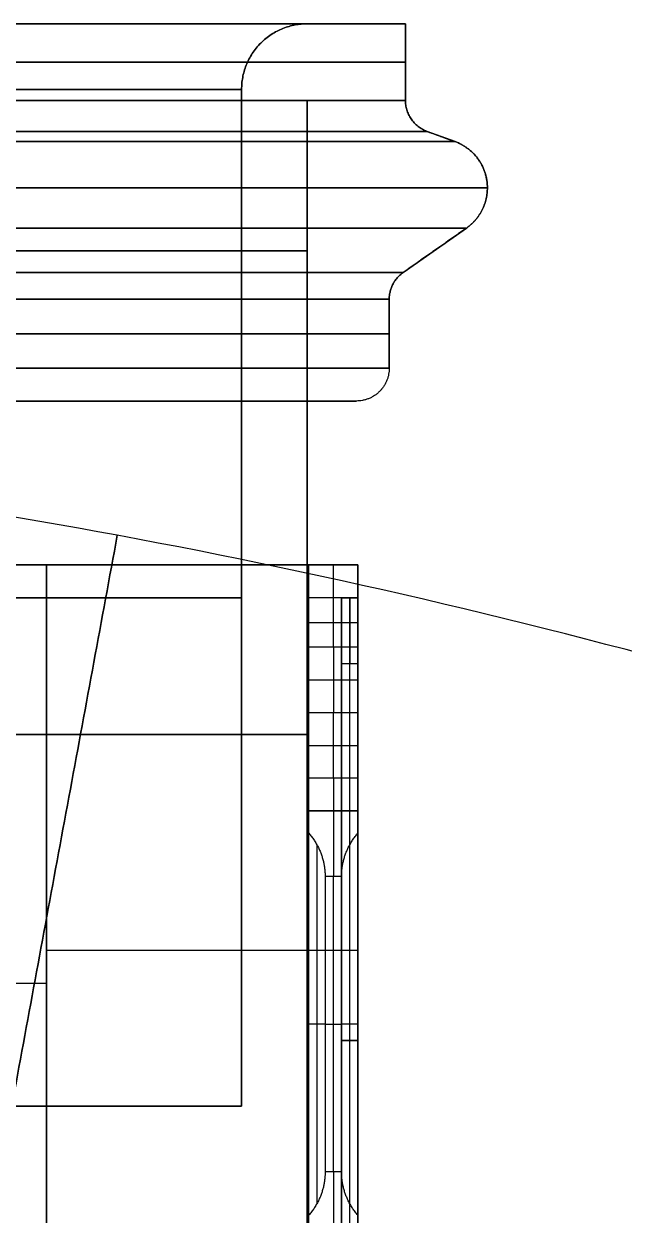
# Model space of a CAD drawing. Header units: millimetres. Extents: x -20 to 20, y -20 to 22.2.
# Drawn here: x 3.367 to 5.112, y 17.692 to 21.151 of the extents above; entities that cross this region are included whole.
import ezdxf

# ---------------------------------------------------------------- set-up
doc = ezdxf.new("R2010")
doc.units = ezdxf.units.MM
doc.layers.add('CHARGING$Wireless Charging 2', color=178, linetype='Continuous', true_color=0x000000)
doc.layers.add('Default', color=178, linetype='Continuous', true_color=0x000000)

msp = doc.modelspace()

# ---------------------------------------------------------------- linework, layer by layer
at = {"layer": 'CHARGING$Wireless Charging 2', "color": 254, "true_color": 0xcad1ee}
for p, q in [((3.7621, 21.1511, 8.8421), (3.7621, 21.1511, 8.4971)), ((3.7621, 21.1511, 6.1798), (3.7621, 21.1511, 5.8349)), ((4.2849, 21.1511, 8.3193), (3.94, 21.1511, 8.3193)), ((4.2849, 21.1511, 6.3577), (3.94, 21.1511, 6.3577)), ((4.4763, 21.1511, 7.3385), (4.1906, 21.1511, 7.3385)), ((4.3335, 21.1511, 7.6051), (4.3335, 21.1511, 7.0718)), ((4.4763, 20.9283, 7.3385), (4.4763, 21.1511, 7.3385)), ((4.4763, 21.0397, 7.6051), (4.4763, 21.0397, 7.0718)), ((4.0002, 20.9606, 7.3385), (4.0002, 18.0087, 7.3385)), ((4.1906, 20.9283, 7.3385), (4.4763, 20.9283, 7.3385)), ((4.1906, 20.9283, 7.3385), (4.1906, 17.2469, 7.3385)), ((2.5749, 19.5799, 5.8577), (3.4336, 19.5799, 5.8577)), ((3.8859, 19.5799, 6.078), (3.8859, 19.5799, 5.9075)), ((4.0466, 19.5799, 6.2386), (4.217, 19.5799, 6.2386)), ((4.1954, 19.5799, 7.6718), (4.3382, 19.5799, 7.6718)), ((4.1954, 14.1997, 7.9431), (4.1954, 19.5799, 7.9431)), ((4.2668, 19.5799, 8.6526), (4.2668, 19.5799, 6.6909)), ((4.3382, 14.1997, 7.9431), (4.3382, 19.5799, 7.9431)), ((4.0002, 19.4846, 7.6051), (4.0002, 19.4846, 7.0718)), ((4.2668, 19.3418, 8.7478), (4.2668, 19.4846, 8.7478)), ((4.2906, 19.4846, 7.3385), (4.3382, 19.4846, 7.3385)), ((4.2906, 16.9136, 7.3385), (4.2906, 19.4846, 7.3385)), ((4.3144, 19.4846, 7.4337), (4.3144, 19.4846, 7.2432)), ((4.1954, 19.4132, 8.7478), (4.3382, 19.4132, 8.7478)), ((4.3144, 17.104, 7.6241), (4.3144, 19.2942, 7.6241)), ((4.3144, 17.104, 7.0528), (4.3144, 19.2942, 7.0528)), ((4.2668, 18.9609, 8.5573), (4.2668, 19.1514, 8.5573)), ((4.1906, 19.0876, 7.6051), (4.1906, 19.0876, 7.0718)), ((4.1954, 19.0561, 8.5573), (4.3382, 19.0561, 8.5573)), ((4.1954, 18.8657, 8.8525), (4.3382, 18.8657, 8.8525)), ((4.2668, 18.8657, 9.0525), (4.2668, 18.8657, 8.6526)), ((4.2192, 18.7674, 9.2191), (4.2192, 17.726, 9.2191)), ((4.3144, 17.726, 9.2191), (4.3144, 18.7674, 9.2191)), ((4.2668, 17.8182, 9.2429), (4.2668, 18.6752, 9.2429)), ((2.9737, 18.3658, 5.7863), (3.4336, 18.3658, 5.7863)), ((2.9737, 18.3658, 5.9292), (3.4336, 18.3658, 5.9292)), ((4.243, 18.2467, 9.2429), (4.1954, 18.2467, 9.1953)), ((4.243, 18.2467, 9.2429), (4.2906, 18.2467, 9.2429)), ((4.3382, 18.2467, 9.1953), (4.2906, 18.2467, 9.2429)), ((4.2906, 18.1991, 7.6241), (4.3382, 18.1991, 7.6241)), ((4.3382, 18.1991, 7.0528), (4.2906, 18.1991, 7.0528)), ((4.2906, 18.1991, 7.6241), (4.2906, 18.1991, 7.0528)), ((4.0002, 18.0087, 7.3385), (-3.9415, 18.0087, 7.3385))]:
    msp.add_line(p, q, dxfattribs=at)
at = {"layer": 'CHARGING$Wireless Charging 2', "color": 7, "true_color": 0xcaffee}
for p, q in [((4.1906, 20.9283, 7.3385), (4.4763, 20.9283, 7.3385)), ((4.1906, 20.9283, 7.3385), (4.1906, 20.056, 7.3385)), ((4.6204, 20.8092, 7.3385), (4.539, 20.8388, 7.3385)), ((4.5797, 20.824, 7.6051), (4.5797, 20.824, 7.0718)), ((4.4696, 20.4292, 7.3385), (4.6535, 20.5579, 7.3385)), ((4.1906, 20.4921, 7.6051), (4.1906, 20.4921, 7.0718)), ((4.5616, 20.4936, 7.6051), (4.5616, 20.4936, 7.0718)), ((4.4291, 20.1512, 7.3385), (4.4291, 20.3512, 7.3385)), ((4.4291, 20.2512, 7.6051), (4.4291, 20.2512, 7.0718)), ((4.1906, 20.056, 7.3385), (4.3339, 20.056, 7.3385))]:
    msp.add_line(p, q, dxfattribs=at)
at = {"layer": 'CHARGING$Wireless Charging 2', "color": 254, "true_color": 0xcad1ee, "extrusion": (1.24364e-14, 1, -3.73091e-14)}
msp.add_rational_spline([(3.0479, 21.1511, 8.7478), (4.1906, 21.1511, 8.7478), (4.1906, 21.1511, 7.6051)], [1, 0.707106781187, 1], degree=2, dxfattribs=at)
at = {"layer": 'CHARGING$Wireless Charging 2', "color": 254, "true_color": 0xcad1ee, "extrusion": (-1.24364e-13, 1, -1.04466e-13)}
msp.add_rational_spline([(3.0479, 21.1511, 9.0334), (4.4763, 21.1511, 9.0334), (4.4763, 21.1511, 7.6051)], [1, 0.707106781187, 1], degree=2, dxfattribs=at)
at = {"layer": 'CHARGING$Wireless Charging 2', "color": 254, "true_color": 0xcad1ee, "extrusion": (-3.10909e-15, -1, 8.08364e-14)}
msp.add_rational_spline([(4.1906, 21.1511, 7.0718), (4.1906, 21.1511, 5.9292), (3.0479, 21.1511, 5.9292)], [1, 0.707106781187, 1], degree=2, dxfattribs=at)
at = {"layer": 'CHARGING$Wireless Charging 2', "color": 254, "true_color": 0xcad1ee, "extrusion": (-1.96495e-13, 1, -5.47201e-14)}
msp.add_rational_spline([(4.4763, 21.1511, 7.0718), (4.4763, 21.1511, 5.6435), (3.0479, 21.1511, 5.6435)], [1, 0.707106781187, 1], degree=2, dxfattribs=at)
at = {"layer": 'CHARGING$Wireless Charging 2', "color": 254, "true_color": 0xcad1ee}
for points in [[(4.1906, 21.1511, 7.6051), (4.0002, 21.1511, 7.6051), (4.0002, 20.9606, 7.6051)], [(4.1906, 21.1511, 7.0718), (4.0002, 21.1511, 7.0718), (4.0002, 20.9606, 7.0718)], [(4.0002, 20.9606, 7.3385), (4.0002, 21.1511, 7.3385), (4.1906, 21.1511, 7.3385)], [(4.1906, 21.1511, 7.0718), (4.0002, 21.1511, 7.0718), (4.0002, 20.9606, 7.0718)]]:
    msp.add_rational_spline(points, [1, 0.707106781187, 1], degree=2, dxfattribs=at)
for points in [[(4.4763, 21.1511, 7.6051), (4.3335, 21.1511, 7.6051), (4.1906, 21.1511, 7.6051)], [(4.1906, 21.1511, 7.6051), (4.1906, 21.1511, 7.3385), (4.1906, 21.1511, 7.0718)], [(4.4763, 21.1511, 7.0718), (4.3335, 21.1511, 7.0718), (4.1906, 21.1511, 7.0718)], [(4.4763, 21.1511, 7.6051), (4.4763, 21.1511, 7.3385), (4.4763, 21.1511, 7.0718)], [(4.4763, 21.1511, 7.0718), (4.4763, 21.0397, 7.0718), (4.4763, 20.9283, 7.0718)], [(4.4763, 21.1511, 7.6051), (4.4763, 21.0397, 7.6051), (4.4763, 20.9283, 7.6051)], [(4.4763, 20.9283, 7.6051), (4.4763, 21.0397, 7.6051), (4.4763, 21.1511, 7.6051)], [(4.0002, 20.9606, 7.6051), (4.0002, 19.4846, 7.6051), (4.0002, 18.0087, 7.6051)], [(4.0002, 20.9606, 7.6051), (4.0002, 20.9606, 7.3385), (4.0002, 20.9606, 7.0718)], [(4.0002, 20.9606, 7.0718), (4.0002, 19.4846, 7.0718), (4.0002, 18.0087, 7.0718)], [(4.0002, 18.0087, 7.0718), (4.0002, 19.4846, 7.0718), (4.0002, 20.9606, 7.0718)], [(4.0002, 20.9606, 7.6051), (4.0002, 20.9606, 7.4638), (4.0002, 20.9606, 7.3224)], [(4.1906, 20.9283, 7.6051), (4.1906, 20.9283, 7.3385), (4.1906, 20.9283, 7.0718)], [(4.1906, 20.9283, 7.6051), (4.1906, 19.0876, 7.6051), (4.1906, 17.2469, 7.6051)], [(4.1906, 17.2469, 7.0718), (4.1906, 19.0876, 7.0718), (4.1906, 20.9283, 7.0718)], [(4.1906, 17.2469, 7.6051), (4.1906, 19.0876, 7.6051), (4.1906, 20.9283, 7.6051)], [(4.4763, 20.9283, 7.6051), (4.4763, 20.9283, 7.3385), (4.4763, 20.9283, 7.0718)], [(2.5749, 19.5799, 5.7863), (3.0042, 19.5799, 5.7863), (3.4336, 19.5799, 5.7863)], [(3.4336, 19.5799, 5.9292), (3.0042, 19.5799, 5.9292), (2.5749, 19.5799, 5.9292)], [(3.4336, 19.5799, 5.7863), (3.4336, 18.461, 5.7863), (3.4336, 17.3421, 5.7863)], [(3.4336, 17.3421, 5.9292), (3.4336, 18.461, 5.9292), (3.4336, 19.5799, 5.9292)], [(3.4336, 19.5799, 5.7863), (3.4336, 19.5799, 5.8577), (3.4336, 19.5799, 5.9292)], [(4.1954, 19.5799, 6.6909), (4.2668, 19.5799, 6.6909), (4.3382, 19.5799, 6.6909)], [(4.1954, 17.3421, 6.6909), (4.1954, 18.461, 6.6909), (4.1954, 19.5799, 6.6909)], [(4.1954, 19.5799, 8.6526), (4.2668, 19.5799, 8.6526), (4.3382, 19.5799, 8.6526)], [(4.1954, 19.5799, 6.6909), (4.1954, 19.5799, 7.6718), (4.1954, 19.5799, 8.6526)], [(4.3382, 19.5799, 6.6909), (4.3382, 18.461, 6.6909), (4.3382, 17.3421, 6.6909)], [(4.3382, 19.5799, 8.6526), (4.3382, 19.5799, 7.6718), (4.3382, 19.5799, 6.6909)], [(4.1954, 19.3418, 8.7478), (4.1954, 19.4132, 8.7478), (4.1954, 19.4846, 8.7478)], [(4.3382, 19.4846, 8.7478), (4.2668, 19.4846, 8.7478), (4.1954, 19.4846, 8.7478)], [(4.2906, 19.4846, 7.4337), (4.3144, 19.4846, 7.4337), (4.3382, 19.4846, 7.4337)], [(4.2906, 19.4846, 7.4337), (4.2906, 19.4846, 7.3385), (4.2906, 19.4846, 7.2432)], [(4.2906, 19.4846, 7.2432), (4.3144, 19.4846, 7.2432), (4.3382, 19.4846, 7.2432)], [(4.3382, 19.4846, 8.7478), (4.3382, 19.4132, 8.7478), (4.3382, 19.3418, 8.7478)], [(4.3382, 19.4846, 7.4337), (4.3382, 19.4846, 7.3385), (4.3382, 19.4846, 7.2432)], [(4.3382, 19.3418, 8.7478), (4.2668, 19.3418, 8.7478), (4.1954, 19.3418, 8.7478)], [(4.2906, 17.104, 7.6241), (4.2906, 18.1991, 7.6241), (4.2906, 19.2942, 7.6241)], [(4.2906, 19.2942, 7.6241), (4.3144, 19.2942, 7.6241), (4.3382, 19.2942, 7.6241)], [(4.2906, 19.2942, 7.0528), (4.3144, 19.2942, 7.0528), (4.3382, 19.2942, 7.0528)], [(4.2906, 19.2942, 7.0528), (4.2906, 18.1991, 7.0528), (4.2906, 17.104, 7.0528)], [(4.3382, 17.104, 7.6241), (4.3382, 18.1991, 7.6241), (4.3382, 19.2942, 7.6241)], [(4.3382, 19.2942, 7.0528), (4.3382, 18.1991, 7.0528), (4.3382, 17.104, 7.0528)], [(4.1954, 19.2466, 8.6526), (4.2668, 19.2466, 8.6526), (4.3382, 19.2466, 8.6526)], [(4.1954, 18.9609, 8.5573), (4.1954, 19.0561, 8.5573), (4.1954, 19.1514, 8.5573)], [(4.1954, 19.1514, 8.5573), (4.2668, 19.1514, 8.5573), (4.3382, 19.1514, 8.5573)], [(4.3382, 19.1514, 8.5573), (4.3382, 19.0561, 8.5573), (4.3382, 18.9609, 8.5573)], [(4.3382, 18.9609, 8.5573), (4.2668, 18.9609, 8.5573), (4.1954, 18.9609, 8.5573)], [(4.1954, 18.8657, 9.0525), (4.1954, 18.8657, 8.8525), (4.1954, 18.8657, 8.6526)], [(4.3382, 18.8657, 9.0525), (4.2668, 18.8657, 9.0525), (4.1954, 18.8657, 9.0525)], [(4.1954, 18.8657, 8.6526), (4.2668, 18.8657, 8.6526), (4.3382, 18.8657, 8.6526)], [(4.3382, 18.8657, 8.6526), (4.3382, 18.8657, 8.8525), (4.3382, 18.8657, 9.0525)], [(4.1954, 17.6923, 9.1953), (4.1954, 18.2467, 9.1953), (4.1954, 18.8012, 9.1953)], [(4.3382, 18.8012, 9.1953), (4.3382, 18.2467, 9.1953), (4.3382, 17.6923, 9.1953)], [(4.2906, 18.6752, 9.2429), (4.2668, 18.6752, 9.2429), (4.243, 18.6752, 9.2429)], [(4.243, 18.6752, 9.2429), (4.243, 18.2467, 9.2429), (4.243, 17.8182, 9.2429)], [(4.2906, 17.8182, 9.2429), (4.2906, 18.2467, 9.2429), (4.2906, 18.6752, 9.2429)], [(4.0002, 18.0087, 7.6051), (4.0002, 18.0087, 7.3385), (4.0002, 18.0087, 7.0718)], [(4.2906, 17.8182, 9.2429), (4.2668, 17.8182, 9.2429), (4.243, 17.8182, 9.2429)], [(4.1906, 17.2469, 7.0718), (4.1906, 17.4742, 7.0718), (4.1906, 17.7015, 7.0718)]]:
    msp.add_open_spline(points, degree=2, dxfattribs=at)
at = {"layer": 'CHARGING$Wireless Charging 2', "color": 254, "true_color": 0xcad1ee, "extrusion": (-4.97456e-15, 1, 1.21877e-13)}
msp.add_rational_spline([(4.4763, 21.0397, 7.0718), (4.4763, 21.0397, 5.6435), (3.0479, 21.0397, 5.6435)], [1, 0.707106781187, 1], degree=2, dxfattribs=at)
at = {"layer": 'CHARGING$Wireless Charging 2', "color": 254, "true_color": 0xcad1ee, "extrusion": (9.94911e-15, 1, -2.08931e-13)}
msp.add_rational_spline([(3.0479, 21.0397, 9.0334), (4.4763, 21.0397, 9.0334), (4.4763, 21.0397, 7.6051)], [1, 0.707106781187, 1], degree=2, dxfattribs=at)
at = {"layer": 'CHARGING$Wireless Charging 2', "color": 254, "true_color": 0xcad1ee, "extrusion": (4.10401e-14, 1, -1.75353e-13)}
msp.add_rational_spline([(3.0479, 20.9606, 8.5573), (4.0002, 20.9606, 8.5573), (4.0002, 20.9606, 7.6051)], [1, 0.707106781187, 1], degree=2, dxfattribs=at)
at = {"layer": 'CHARGING$Wireless Charging 2', "color": 254, "true_color": 0xcad1ee, "extrusion": (-1.49237e-14, 1, -2.68626e-13)}
msp.add_rational_spline([(4.0002, 20.9606, 7.0718), (4.0002, 20.9606, 6.1196), (3.0479, 20.9606, 6.1196)], [1, 0.707106781187, 1], degree=2, dxfattribs=at)
at = {"layer": 'CHARGING$Wireless Charging 2', "color": 254, "true_color": 0xcad1ee, "extrusion": (-6.46692e-14, 1, -2.48728e-13)}
msp.add_rational_spline([(4.4763, 20.9283, 7.0718), (4.4763, 20.9283, 5.6435), (3.0479, 20.9283, 5.6435)], [1, 0.707106781187, 1], degree=2, dxfattribs=at)
at = {"layer": 'CHARGING$Wireless Charging 2', "color": 254, "true_color": 0xcad1ee, "extrusion": (-4.4771e-14, 1, -1.0944e-13)}
msp.add_rational_spline([(3.0479, 20.9283, 9.0334), (4.4763, 20.9283, 9.0334), (4.4763, 20.9283, 7.6051)], [1, 0.707106781187, 1], degree=2, dxfattribs=at)
at = {"layer": 'CHARGING$Wireless Charging 2', "color": 254, "true_color": 0xcad1ee, "extrusion": (-7.46182e-14, 1, -1.61673e-13)}
msp.add_rational_spline([(3.0479, 20.9283, 8.7478), (4.1906, 20.9283, 8.7478), (4.1906, 20.9283, 7.6051)], [1, 0.707106781187, 1], degree=2, dxfattribs=at)
at = {"layer": 'CHARGING$Wireless Charging 2', "color": 254, "true_color": 0xcad1ee, "extrusion": (-4.35273e-14, -1, 2.052e-13)}
msp.add_rational_spline([(4.1906, 20.9283, 7.0718), (4.1906, 20.9283, 5.9292), (3.0479, 20.9283, 5.9292)], [1, 0.707106781187, 1], degree=2, dxfattribs=at)
at = {"layer": 'CHARGING$Wireless Charging 2', "color": 7, "true_color": 0xcaffee, "extrusion": (-6.84001e-14, -1, 1.92764e-13)}
msp.add_rational_spline([(3.0479, 20.9283, 5.9292), (4.1906, 20.9283, 5.9292), (4.1906, 20.9283, 7.0718)], [1, 0.707106781187, 1], degree=2, dxfattribs=at)
at = {"layer": 'CHARGING$Wireless Charging 2', "color": 7, "true_color": 0xcaffee, "extrusion": (-4.27258e-27, 1, -1.05709e-13)}
msp.add_rational_spline([(4.1906, 20.9283, 7.6051), (4.1906, 20.9283, 8.7478), (3.0479, 20.9283, 8.7478)], [1, 0.707106781187, 1], degree=2, dxfattribs=at)
at = {"layer": 'CHARGING$Wireless Charging 2', "color": 7, "true_color": 0xcaffee, "extrusion": (-8.9542e-14, -1, 4.67608e-13)}
msp.add_rational_spline([(4.4763, 20.9283, 7.0718), (4.4763, 20.9283, 5.6435), (3.0479, 20.9283, 5.6435)], [1, 0.707106781187, 1], degree=2, dxfattribs=at)
at = {"layer": 'CHARGING$Wireless Charging 2', "color": 7, "true_color": 0xcaffee, "extrusion": (-6.46692e-14, -1, -6.96438e-14)}
msp.add_rational_spline([(3.0479, 20.9283, 9.0334), (4.4763, 20.9283, 9.0334), (4.4763, 20.9283, 7.6051)], [1, 0.707106781187, 1], degree=2, dxfattribs=at)
at = {"layer": 'CHARGING$Wireless Charging 2', "color": 7, "true_color": 0xcaffee}
for points in [[(4.1906, 20.9283, 7.0718), (4.1906, 20.9283, 7.3385), (4.1906, 20.9283, 7.6051)], [(4.1906, 20.056, 7.0718), (4.1906, 20.4921, 7.0718), (4.1906, 20.9283, 7.0718)], [(4.1906, 20.056, 7.6051), (4.1906, 20.4921, 7.6051), (4.1906, 20.9283, 7.6051)], [(4.1906, 20.7062, 7.6051), (4.1906, 20.8172, 7.6051), (4.1906, 20.9283, 7.6051)], [(4.4763, 20.9283, 7.6051), (4.4763, 20.9283, 7.3385), (4.4763, 20.9283, 7.0718)], [(4.4763, 20.9283, 7.3253), (4.4763, 20.9283, 7.1985), (4.4763, 20.9283, 7.0718)], [(4.539, 20.8388, 7.6051), (4.539, 20.8388, 7.3385), (4.539, 20.8388, 7.0718)], [(4.539, 20.8388, 7.0718), (4.5797, 20.824, 7.0718), (4.6204, 20.8092, 7.0718)], [(4.539, 20.8388, 7.6051), (4.5797, 20.824, 7.6051), (4.6204, 20.8092, 7.6051)], [(4.539, 20.8388, 7.0718), (4.5654, 20.8292, 7.0718), (4.5919, 20.8195, 7.0718)], [(4.5949, 20.8184, 7.6051), (4.6076, 20.8138, 7.6051), (4.6204, 20.8092, 7.6051)], [(4.6204, 20.8092, 7.6051), (4.6204, 20.8092, 7.3385), (4.6204, 20.8092, 7.0718)], [(4.7144, 20.6749, 7.6051), (4.7144, 20.6749, 7.3385), (4.7144, 20.6749, 7.0718)], [(4.6535, 20.5579, 7.0718), (4.5616, 20.4936, 7.0718), (4.4696, 20.4292, 7.0718)], [(4.4696, 20.4292, 7.6051), (4.5616, 20.4936, 7.6051), (4.6535, 20.5579, 7.6051)], [(4.4696, 20.4292, 7.0718), (4.5616, 20.4936, 7.0718), (4.6535, 20.5579, 7.0718)], [(4.6535, 20.5579, 7.6051), (4.6535, 20.5579, 7.3385), (4.6535, 20.5579, 7.0718)], [(4.4696, 20.4292, 7.6051), (4.4696, 20.4292, 7.3385), (4.4696, 20.4292, 7.0718)], [(4.4291, 20.3512, 7.0718), (4.4291, 20.2512, 7.0718), (4.4291, 20.1512, 7.0718)], [(4.4291, 20.3512, 7.6051), (4.4291, 20.2512, 7.6051), (4.4291, 20.1512, 7.6051)], [(4.4291, 20.3512, 7.0718), (4.4291, 20.3512, 7.3385), (4.4291, 20.3512, 7.6051)], [(4.4291, 20.3512, 7.6051), (4.4291, 20.3512, 7.3385), (4.4291, 20.3512, 7.0718)], [(4.4291, 20.1512, 7.0718), (4.4291, 20.1512, 7.3385), (4.4291, 20.1512, 7.6051)], [(4.4291, 20.1512, 7.6051), (4.4291, 20.1512, 7.3385), (4.4291, 20.1512, 7.0718)], [(4.1906, 20.056, 7.0718), (4.1906, 20.056, 7.3385), (4.1906, 20.056, 7.6051)], [(4.3339, 20.056, 7.0718), (4.3339, 20.056, 7.3385), (4.3339, 20.056, 7.6051)]]:
    msp.add_open_spline(points, degree=2, dxfattribs=at)
for points, weights in [([(4.4763, 20.9283, 7.0718), (4.4763, 20.8616, 7.0718), (4.539, 20.8388, 7.0718)], [1, 0.77517249094, 0.895504279422]), ([(4.4763, 20.9283, 7.6051), (4.4763, 20.8616, 7.6051), (4.539, 20.8388, 7.6051)], [1, 0.77517249094, 0.895504279422]), ([(4.539, 20.8388, 7.3385), (4.4763, 20.8616, 7.3385), (4.4763, 20.9283, 7.3385)], [0.895504279422, 0.77517249094, 1]), ([(4.6204, 20.8092, 7.6051), (4.7144, 20.7749, 7.6051), (4.7144, 20.6749, 7.6051)], [0.895504279422, 0.775172490939, 1]), ([(4.6204, 20.8092, 7.0718), (4.7144, 20.7749, 7.0718), (4.7144, 20.6749, 7.0718)], [0.895504222043, 0.775172544543, 0.999999999999]), ([(4.7144, 20.6749, 7.6051), (4.7144, 20.7749, 7.6051), (4.6204, 20.8092, 7.6051)], [1, 0.775172490939, 0.895504279422]), ([(4.7144, 20.6749, 7.0718), (4.7144, 20.6006, 7.0718), (4.6535, 20.5579, 7.0718)], [1, 0.822659997502, 0.8600704533]), ([(4.7144, 20.6749, 7.6051), (4.7144, 20.6006, 7.6051), (4.6535, 20.5579, 7.6051)], [1, 0.822660039783, 0.860070435461]), ([(4.6535, 20.5579, 7.0718), (4.7144, 20.6006, 7.0718), (4.7144, 20.6749, 7.0718)], [0.8600704533, 0.822659997502, 1]), ([(4.4291, 20.3512, 7.6051), (4.4291, 20.4007, 7.6051), (4.4696, 20.4292, 7.6051)], [1, 0.822659997503, 0.8600704533]), ([(4.4696, 20.4292, 7.0718), (4.4291, 20.4007, 7.0718), (4.4291, 20.3512, 7.0718)], [0.860070435461, 0.822660039784, 0.999999999999]), ([(4.4696, 20.4292, 7.0718), (4.4291, 20.4007, 7.0718), (4.4291, 20.3512, 7.0718)], [0.8600704533, 0.822659997503, 1]), ([(4.4291, 20.1512, 7.0718), (4.4291, 20.056, 7.0718), (4.3339, 20.056, 7.0718)], [1, 0.707106781187, 1]), ([(4.4291, 20.1512, 7.6051), (4.4291, 20.056, 7.6051), (4.3339, 20.056, 7.6051)], [1, 0.707106781187, 1])]:
    msp.add_rational_spline(points, weights, degree=2, dxfattribs=at)
at = {"layer": 'CHARGING$Wireless Charging 2', "color": 7, "true_color": 0xcaffee, "extrusion": (-2.38276e-14, 1, -1.02459e-13)}
msp.add_rational_spline([(4.539, 20.8388, 7.0718), (4.539, 20.8388, 5.5808), (3.0479, 20.8388, 5.5808)], [0.999999860338, 0.707106920849, 0.999999860338], degree=2, dxfattribs=at)
at = {"layer": 'CHARGING$Wireless Charging 2', "color": 7, "true_color": 0xcaffee, "extrusion": (-6.19517e-14, 1, -1.16755e-13)}
msp.add_rational_spline([(3.0479, 20.8388, 9.0961), (4.539, 20.8388, 9.0961), (4.539, 20.8388, 7.6051)], [1, 0.707106781187, 1], degree=2, dxfattribs=at)
at = {"layer": 'CHARGING$Wireless Charging 2', "color": 7, "true_color": 0xcaffee, "extrusion": (2.03345e-14, 1, -1.8301e-13)}
msp.add_rational_spline([(4.6204, 20.8092, 7.0718), (4.6204, 20.8092, 5.4994), (3.0479, 20.8092, 5.4994)], [1, 0.707106851018, 0.999999860338], degree=2, dxfattribs=at)
at = {"layer": 'CHARGING$Wireless Charging 2', "color": 7, "true_color": 0xcaffee, "extrusion": (-6.77814e-14, 1, -1.58156e-13)}
msp.add_rational_spline([(3.0479, 20.8092, 9.1775), (4.6204, 20.8092, 9.1775), (4.6204, 20.8092, 7.6051)], [1, 0.707106851018, 0.999999860338], degree=2, dxfattribs=at)
at = {"layer": 'CHARGING$Wireless Charging 2', "color": 7, "true_color": 0xcaffee}
for points, weights, knots in [([(4.6204, 20.8092, 7.3385), (4.7144, 20.7749, 7.3385), (4.7144, 20.6749, 7.3385), (4.7144, 20.6006, 7.3385), (4.6535, 20.5579, 7.3385)], [0.895504279422, 0.775172490939, 1, 0.822659997502, 0.8600704533], [0.365039, 0.365039, 0.365039, 1.570796, 1.570796, 2.521877, 2.521877, 2.521877]), ([(4.4291, 20.3512, 7.3385), (4.4291, 20.3512, 7.3385), (4.4291, 20.3512, 7.3385), (4.4291, 20.4007, 7.3385), (4.4696, 20.4292, 7.3385)], [0.999913263926, 0.99995662554, 1, 0.822659997503, 0.8600704533], [4.7121564, 4.7121564, 4.7121564, 4.712389, 4.712389, 5.6634695, 5.6634695, 5.6634695]), ([(4.4291, 20.1512, 7.3385), (4.4291, 20.1512, 7.3385), (4.4291, 20.1512, 7.3385), (4.4291, 20.056, 7.3385), (4.3339, 20.056, 7.3385)], [0.999934944829, 0.999967468801, 1, 0.707106781187, 1], [1.570622, 1.570622, 1.570622, 1.570796, 1.570796, 3.141593, 3.141593, 3.141593])]:
    msp.add_rational_spline(points, weights, degree=2, knots=knots, dxfattribs=at)
at = {"layer": 'CHARGING$Wireless Charging 2', "color": 7, "true_color": 0xcaffee, "extrusion": (-3.19793e-14, 1, -3.603e-13)}
msp.add_rational_spline([(4.7144, 20.6749, 7.0718), (4.7144, 20.6749, 5.4054), (3.0479, 20.6749, 5.4054)], [1, 0.707106781187, 1], degree=2, dxfattribs=at)
at = {"layer": 'CHARGING$Wireless Charging 2', "color": 7, "true_color": 0xcaffee, "extrusion": (-4.26391e-15, -1, -1.68424e-13)}
msp.add_rational_spline([(3.0479, 20.6749, 9.2715), (4.7144, 20.6749, 9.2715), (4.7144, 20.6749, 7.6051)], [1, 0.707106781187, 1], degree=2, dxfattribs=at)
at = {"layer": 'CHARGING$Wireless Charging 2', "color": 7, "true_color": 0xcaffee, "extrusion": (4.64688e-14, 1, -3.98304e-14)}
msp.add_rational_spline([(4.6535, 20.5579, 7.0718), (4.6535, 20.5579, 5.4663), (3.0479, 20.5579, 5.4663)], [0.999999860338, 0.707106851018, 1], degree=2, dxfattribs=at)
at = {"layer": 'CHARGING$Wireless Charging 2', "color": 7, "true_color": 0xcaffee, "extrusion": (2.87664e-14, 1, 1.32768e-14)}
msp.add_rational_spline([(3.0479, 20.5579, 9.2106), (4.6535, 20.5579, 9.2106), (4.6535, 20.5579, 7.6051)], [0.999999860338, 0.707106851018, 1], degree=2, dxfattribs=at)
at = {"layer": 'CHARGING$Wireless Charging 2', "color": 7, "true_color": 0xcaffee, "extrusion": (-1.86546e-14, 1, 3.17128e-13)}
msp.add_rational_spline([(4.1906, 20.4921, 7.0718), (4.1906, 20.4921, 5.9292), (3.0479, 20.4921, 5.9292)], [1, 0.707106781187, 1], degree=2, dxfattribs=at)
at = {"layer": 'CHARGING$Wireless Charging 2', "color": 7, "true_color": 0xcaffee, "extrusion": (-1.43064e-27, -1, 1.026e-13)}
msp.add_rational_spline([(3.0479, 20.4921, 8.7478), (4.1906, 20.4921, 8.7478), (4.1906, 20.4921, 7.6051)], [1, 0.707106781187, 1], degree=2, dxfattribs=at)
at = {"layer": 'CHARGING$Wireless Charging 2', "color": 7, "true_color": 0xcaffee, "extrusion": (-8.24647e-14, 1, -1.22448e-13)}
msp.add_rational_spline([(3.0479, 20.4292, 5.6501), (4.4696, 20.4292, 5.6501), (4.4696, 20.4292, 7.0718)], [1, 0.707106781187, 1], degree=2, dxfattribs=at)
at = {"layer": 'CHARGING$Wireless Charging 2', "color": 7, "true_color": 0xcaffee, "extrusion": (-2.49893e-15, 1, -9.99573e-15)}
msp.add_rational_spline([(4.4696, 20.4292, 7.6051), (4.4696, 20.4292, 9.0268), (3.0479, 20.4292, 9.0268)], [0.999999860338, 0.707106851018, 1], degree=2, dxfattribs=at)
at = {"layer": 'CHARGING$Wireless Charging 2', "color": 7, "true_color": 0xcaffee, "extrusion": (2.57237e-15, 1, -2.03217e-13)}
msp.add_rational_spline([(4.4291, 20.3512, 7.0718), (4.4291, 20.3512, 5.6907), (3.0479, 20.3512, 5.6907)], [1, 0.707106781187, 1], degree=2, dxfattribs=at)
at = {"layer": 'CHARGING$Wireless Charging 2', "color": 7, "true_color": 0xcaffee, "extrusion": (-2.82961e-14, -1, 2.18652e-13)}
msp.add_rational_spline([(3.0479, 20.3512, 8.9862), (4.4291, 20.3512, 8.9862), (4.4291, 20.3512, 7.6051)], [1, 0.707106781187, 1], degree=2, dxfattribs=at)
at = {"layer": 'CHARGING$Wireless Charging 2', "color": 7, "true_color": 0xcaffee, "extrusion": (1.80067e-14, 1, -2.0579e-13)}
msp.add_rational_spline([(3.0479, 20.3512, 5.6907), (4.4291, 20.3512, 5.6907), (4.4291, 20.3512, 7.0718)], [0.999913124276, 0.707045519345, 0.999913263926], degree=2, dxfattribs=at)
at = {"layer": 'CHARGING$Wireless Charging 2', "color": 7, "true_color": 0xcaffee, "extrusion": (-1.54342e-14, -1, 2.0579e-13)}
msp.add_rational_spline([(4.4291, 20.3512, 7.6051), (4.4291, 20.3512, 8.9862), (3.0479, 20.3512, 8.9862)], [0.999913124275, 0.70704558917, 0.999913124275], degree=2, dxfattribs=at)
at = {"layer": 'CHARGING$Wireless Charging 2', "color": 7, "true_color": 0xcaffee, "extrusion": (-9.35604e-06, -7.48181e-09, 1)}
msp.add_rational_spline([(4.4291, 20.3512, 7.0718), (4.4291, 20.3512, 7.0718), (4.4291, 20.3512, 7.0718)], [1, 0.99995662554, 0.999913263926], degree=2, dxfattribs=at)
at = {"layer": 'CHARGING$Wireless Charging 2', "color": 7, "true_color": 0xcaffee, "extrusion": (-1.27581e-05, -6.76924e-09, 1)}
msp.add_rational_spline([(4.4291, 20.3512, 7.6051), (4.4291, 20.3512, 7.6051), (4.4291, 20.3512, 7.6051)], [0.999913263926, 0.99995662554, 1], degree=2, dxfattribs=at)
at = {"layer": 'CHARGING$Wireless Charging 2', "color": 7, "true_color": 0xcaffee, "extrusion": (-8.50546e-07, -8.9069e-11, 1)}
msp.add_rational_spline([(4.4291, 20.3512, 7.6051), (4.4291, 20.3512, 7.6051), (4.4291, 20.3512, 7.6051)], [1, 0.99995662554, 0.999913263926], degree=2, dxfattribs=at)
at = {"layer": 'CHARGING$Wireless Charging 2', "color": 7, "true_color": 0xcaffee, "extrusion": (-1.02893e-14, 1, -1.38906e-13)}
msp.add_rational_spline([(3.0479, 20.2512, 5.6907), (4.4291, 20.2512, 5.6907), (4.4291, 20.2512, 7.0718)], [1, 0.707106781187, 1], degree=2, dxfattribs=at)
at = {"layer": 'CHARGING$Wireless Charging 2', "color": 7, "true_color": 0xcaffee, "extrusion": (-1.5434e-14, -1, 1.67202e-13)}
msp.add_rational_spline([(4.4291, 20.2512, 7.6051), (4.4291, 20.2512, 8.9862), (3.0479, 20.2512, 8.9862)], [1, 0.707106781187, 1], degree=2, dxfattribs=at)
at = {"layer": 'CHARGING$Wireless Charging 2', "color": 7, "true_color": 0xcaffee, "extrusion": (2.57229e-15, -1, 1.62055e-13)}
msp.add_rational_spline([(4.4291, 20.1512, 7.0718), (4.4291, 20.1512, 5.6907), (3.0479, 20.1512, 5.6907)], [1, 0.707106781187, 1], degree=2, dxfattribs=at)
at = {"layer": 'CHARGING$Wireless Charging 2', "color": 7, "true_color": 0xcaffee, "extrusion": (-2.54657e-13, -1, -2.52085e-13)}
msp.add_rational_spline([(3.0479, 20.1512, 8.9862), (4.4291, 20.1512, 8.9862), (4.4291, 20.1512, 7.6051)], [1, 0.707106781187, 1], degree=2, dxfattribs=at)
at = {"layer": 'CHARGING$Wireless Charging 2', "color": 7, "true_color": 0xcaffee, "extrusion": (-2.48727e-14, 1, -6.5291e-14)}
msp.add_rational_spline([(4.1906, 20.056, 7.6051), (4.1906, 20.056, 8.7478), (3.0479, 20.056, 8.7478)], [1, 0.707106781187, 1], degree=2, dxfattribs=at)
at = {"layer": 'CHARGING$Wireless Charging 2', "color": 7, "true_color": 0xcaffee, "extrusion": (1.2518e-27, -1, -1.4919e-13)}
msp.add_rational_spline([(4.3339, 20.056, 7.6051), (4.3339, 20.056, 8.891), (3.0479, 20.056, 8.891)], [1, 0.707106781187, 1], degree=2, dxfattribs=at)
at = {"layer": 'CHARGING$Wireless Charging 2', "color": 7, "true_color": 0xcaffee, "extrusion": (9.32728e-15, 1, 7.15091e-14)}
msp.add_rational_spline([(3.0479, 20.056, 5.9292), (4.1906, 20.056, 5.9292), (4.1906, 20.056, 7.0718)], [1, 0.707106781187, 1], degree=2, dxfattribs=at)
at = {"layer": 'CHARGING$Wireless Charging 2', "color": 7, "true_color": 0xcaffee, "extrusion": (-8.28832e-15, 1, 1.2985e-13)}
msp.add_rational_spline([(3.0479, 20.056, 5.7859), (4.3339, 20.056, 5.7859), (4.3339, 20.056, 7.0718)], [1, 0.707106781187, 1], degree=2, dxfattribs=at)
at = {"layer": 'CHARGING$Wireless Charging 2', "color": 7, "true_color": 0xcaffee, "extrusion": (2.76277e-14, 1, 1.21562e-13)}
msp.add_rational_spline([(3.0479, 20.056, 8.891), (4.3339, 20.056, 8.891), (4.3339, 20.056, 7.6051)], [1, 0.707106781187, 1], degree=2, dxfattribs=at)
at = {"layer": 'CHARGING$Wireless Charging 2', "color": 254, "true_color": 0xcad1ee, "extrusion": (-1.25673e-13, 1, 1.76728e-13)}
msp.add_rational_spline([(4.3382, 19.5799, 6.6909), (4.3382, 19.5799, 5.7863), (3.4336, 19.5799, 5.7863)], [1, 0.707106781187, 1], degree=2, dxfattribs=at)
at = {"layer": 'CHARGING$Wireless Charging 2', "color": 254, "true_color": 0xcad1ee, "extrusion": (-1.539e-13, -1, 4.43046e-13)}
msp.add_rational_spline([(3.4336, 19.5799, 5.9292), (4.1954, 19.5799, 5.9292), (4.1954, 19.5799, 6.6909)], [1, 0.707106781187, 1], degree=2, dxfattribs=at)
at = {"layer": 'CHARGING$Wireless Charging 2', "color": 254, "true_color": 0xcad1ee, "extrusion": (1, 1.95873e-13, 1.77219e-13)}
msp.add_rational_spline([(4.1954, 19.4846, 8.7478), (4.1954, 19.5799, 8.7478), (4.1954, 19.5799, 8.6526)], [1, 0.707106781187, 1], degree=2, dxfattribs=at)
at = {"layer": 'CHARGING$Wireless Charging 2', "color": 254, "true_color": 0xcad1ee, "extrusion": (1, 9.32729e-14, 1.026e-13)}
msp.add_rational_spline([(4.2668, 19.4846, 8.7478), (4.2668, 19.5799, 8.7478), (4.2668, 19.5799, 8.6526)], [1, 0.707106781187, 1], degree=2, dxfattribs=at)
at = {"layer": 'CHARGING$Wireless Charging 2', "color": 254, "true_color": 0xcad1ee, "extrusion": (1, 2.51837e-13, 2.51837e-13)}
msp.add_rational_spline([(4.3382, 19.5799, 8.6526), (4.3382, 19.5799, 8.7478), (4.3382, 19.4846, 8.7478)], [1, 0.707106781187, 1], degree=2, dxfattribs=at)
at = {"layer": 'CHARGING$Wireless Charging 2', "color": 254, "true_color": 0xcad1ee, "extrusion": (-1.49237e-14, -1, 1.49237e-13)}
msp.add_rational_spline([(3.0479, 19.4846, 8.5573), (4.0002, 19.4846, 8.5573), (4.0002, 19.4846, 7.6051)], [1, 0.707106781187, 1], degree=2, dxfattribs=at)
at = {"layer": 'CHARGING$Wireless Charging 2', "color": 254, "true_color": 0xcad1ee, "extrusion": (-1.11928e-14, -1, 1.82815e-13)}
msp.add_rational_spline([(4.0002, 19.4846, 7.0718), (4.0002, 19.4846, 6.1196), (3.0479, 19.4846, 6.1196)], [1, 0.707106781187, 1], degree=2, dxfattribs=at)
at = {"layer": 'CHARGING$Wireless Charging 2', "color": 254, "true_color": 0xcad1ee, "extrusion": (-1, -1.16591e-13, 6.52911e-14)}
msp.add_rational_spline([(4.2906, 19.4846, 7.2432), (4.2906, 19.4846, 7.0528), (4.2906, 19.2942, 7.0528)], [1, 0.707106781188, 0.999999999998], degree=2, dxfattribs=at)
at = {"layer": 'CHARGING$Wireless Charging 2', "color": 254, "true_color": 0xcad1ee, "extrusion": (-1, -1.86546e-14, 5.13001e-14)}
msp.add_rational_spline([(4.2906, 19.2942, 7.6241), (4.2906, 19.4846, 7.6241), (4.2906, 19.4846, 7.4337)], [1, 0.707106781187, 1], degree=2, dxfattribs=at)
at = {"layer": 'CHARGING$Wireless Charging 2', "color": 254, "true_color": 0xcad1ee, "extrusion": (-1, -7.46183e-14, -7.46183e-14)}
msp.add_rational_spline([(4.3144, 19.4846, 7.4337), (4.3144, 19.4846, 7.6241), (4.3144, 19.2942, 7.6241)], [1, 0.707106781187, 1], degree=2, dxfattribs=at)
at = {"layer": 'CHARGING$Wireless Charging 2', "color": 254, "true_color": 0xcad1ee, "extrusion": (1, 6.99547e-14, -7.46183e-14)}
msp.add_rational_spline([(4.3144, 19.2942, 7.0528), (4.3144, 19.4846, 7.0528), (4.3144, 19.4846, 7.2432)], [0.999999999998, 0.707106781188, 1], degree=2, dxfattribs=at)
at = {"layer": 'CHARGING$Wireless Charging 2', "color": 254, "true_color": 0xcad1ee, "extrusion": (-1, -7.9282e-14, -9.32729e-15)}
msp.add_rational_spline([(4.3382, 19.2942, 7.6241), (4.3382, 19.4846, 7.6241), (4.3382, 19.4846, 7.4337)], [1, 0.707106781187, 1], degree=2, dxfattribs=at)
at = {"layer": 'CHARGING$Wireless Charging 2', "color": 254, "true_color": 0xcad1ee, "extrusion": (1, -2.79819e-14, 5.59638e-14)}
msp.add_rational_spline([(4.3382, 19.4846, 7.2432), (4.3382, 19.4846, 7.0528), (4.3382, 19.2942, 7.0528)], [1, 0.707106781187, 0.999999999999], degree=2, dxfattribs=at)
at = {"layer": 'CHARGING$Wireless Charging 2', "color": 254, "true_color": 0xcad1ee, "extrusion": (1, 3.73092e-14, -3.73092e-14)}
msp.add_rational_spline([(4.1954, 19.2466, 8.6526), (4.1954, 19.2466, 8.7478), (4.1954, 19.3418, 8.7478)], [1, 0.707106781187, 1], degree=2, dxfattribs=at)
at = {"layer": 'CHARGING$Wireless Charging 2', "color": 254, "true_color": 0xcad1ee, "extrusion": (1, -1.026e-13, 1.026e-13)}
msp.add_rational_spline([(4.2668, 19.3418, 8.7478), (4.2668, 19.2466, 8.7478), (4.2668, 19.2466, 8.6526)], [1, 0.707106781187, 1], degree=2, dxfattribs=at)
at = {"layer": 'CHARGING$Wireless Charging 2', "color": 254, "true_color": 0xcad1ee, "extrusion": (1, -2.51837e-13, 2.51837e-13)}
msp.add_rational_spline([(4.3382, 19.3418, 8.7478), (4.3382, 19.2466, 8.7478), (4.3382, 19.2466, 8.6526)], [1, 0.707106781187, 1], degree=2, dxfattribs=at)
at = {"layer": 'CHARGING$Wireless Charging 2', "color": 254, "true_color": 0xcad1ee, "extrusion": (1, -3.73092e-14, 3.73092e-14)}
msp.add_rational_spline([(4.1954, 19.1514, 8.5573), (4.1954, 19.2466, 8.5573), (4.1954, 19.2466, 8.6526)], [1, 0.707106781187, 1], degree=2, dxfattribs=at)
at = {"layer": 'CHARGING$Wireless Charging 2', "color": 254, "true_color": 0xcad1ee, "extrusion": (-1, -1.026e-13, 1.026e-13)}
msp.add_rational_spline([(4.2668, 19.2466, 8.6526), (4.2668, 19.2466, 8.5573), (4.2668, 19.1514, 8.5573)], [1, 0.707106781187, 1], degree=2, dxfattribs=at)
at = {"layer": 'CHARGING$Wireless Charging 2', "color": 254, "true_color": 0xcad1ee, "extrusion": (-1, -2.51837e-13, 2.51837e-13)}
msp.add_rational_spline([(4.3382, 19.2466, 8.6526), (4.3382, 19.2466, 8.5573), (4.3382, 19.1514, 8.5573)], [1, 0.707106781187, 1], degree=2, dxfattribs=at)
at = {"layer": 'CHARGING$Wireless Charging 2', "color": 254, "true_color": 0xcad1ee, "extrusion": (-9.32728e-15, 1, -1.08818e-13)}
msp.add_rational_spline([(4.1906, 19.0876, 7.0718), (4.1906, 19.0876, 5.9292), (3.0479, 19.0876, 5.9292)], [1, 0.707106781187, 1], degree=2, dxfattribs=at)
at = {"layer": 'CHARGING$Wireless Charging 2', "color": 254, "true_color": 0xcad1ee, "extrusion": (-1.15998e-28, -1, 7.46182e-14)}
msp.add_rational_spline([(3.0479, 19.0876, 8.7478), (4.1906, 19.0876, 8.7478), (4.1906, 19.0876, 7.6051)], [1, 0.707106781187, 1], degree=2, dxfattribs=at)
at = {"layer": 'CHARGING$Wireless Charging 2', "color": 254, "true_color": 0xcad1ee, "extrusion": (-1, -3.73092e-14, -3.73092e-14)}
msp.add_rational_spline([(4.1954, 18.8657, 8.6526), (4.1954, 18.8657, 8.5573), (4.1954, 18.9609, 8.5573)], [1, 0.707106781187, 1], degree=2, dxfattribs=at)
at = {"layer": 'CHARGING$Wireless Charging 2', "color": 254, "true_color": 0xcad1ee, "extrusion": (-1, 1.026e-13, 3.73092e-14)}
msp.add_rational_spline([(4.2668, 18.9609, 8.5573), (4.2668, 18.8657, 8.5573), (4.2668, 18.8657, 8.6526)], [1, 0.707106781187, 1], degree=2, dxfattribs=at)
at = {"layer": 'CHARGING$Wireless Charging 2', "color": 254, "true_color": 0xcad1ee, "extrusion": (-1, 2.51837e-13, 2.51837e-13)}
msp.add_rational_spline([(4.3382, 18.9609, 8.5573), (4.3382, 18.8657, 8.5573), (4.3382, 18.8657, 8.6526)], [1, 0.707106781187, 1], degree=2, dxfattribs=at)
at = {"layer": 'CHARGING$Wireless Charging 2', "color": 254, "true_color": 0xcad1ee, "extrusion": (-1, -1.37965e-13, 3.09934e-14)}
msp.add_rational_spline([(4.1954, 18.8012, 9.1953), (4.1954, 18.8657, 9.1385), (4.1954, 18.8657, 9.0525)], [1, 0.911437827766, 1], degree=2, dxfattribs=at)
at = {"layer": 'CHARGING$Wireless Charging 2', "color": 254, "true_color": 0xcad1ee, "extrusion": (-1, -5.13001e-14, -5.13001e-14)}
msp.add_rational_spline([(4.2668, 18.8657, 9.0525), (4.2668, 18.8657, 9.2429), (4.2668, 18.6752, 9.2429)], [1, 0.707106781187, 1], degree=2, dxfattribs=at)
at = {"layer": 'CHARGING$Wireless Charging 2', "color": 254, "true_color": 0xcad1ee, "extrusion": (-1, 9.32729e-15, -2.06623e-14)}
msp.add_rational_spline([(4.3382, 18.8657, 9.0525), (4.3382, 18.8657, 9.1385), (4.3382, 18.8012, 9.1953)], [1, 0.842472244355, 0.854391865464], degree=2, dxfattribs=at)
at = {"layer": 'CHARGING$Wireless Charging 2', "color": 254, "true_color": 0xcad1ee, "extrusion": (0.707107, 2.67771e-14, -0.707107)}
msp.add_rational_spline([(4.1954, 18.8012, 9.1953), (4.2264, 18.766, 9.2264), (4.243, 18.7221, 9.2429), (4.243, 18.6752, 9.2429)], [1, 0.956942897796, 0.956942897796, 1], degree=3, dxfattribs=at)
at = {"layer": 'CHARGING$Wireless Charging 2', "color": 254, "true_color": 0xcad1ee, "extrusion": (0.707107, -2.00828e-13, 0.707107)}
msp.add_rational_spline([(4.2906, 18.6752, 9.2429), (4.2906, 18.7221, 9.2429), (4.3072, 18.766, 9.2264), (4.3382, 18.8012, 9.1953)], [1, 0.956942897796, 0.956942897796, 1], degree=3, dxfattribs=at)
at = {"layer": 'CHARGING$Wireless Charging 2', "color": 254, "true_color": 0xcad1ee, "extrusion": (-1.17818e-14, 1, -1.02109e-13)}
msp.add_rational_spline([(4.3382, 18.461, 6.6909), (4.3382, 18.461, 5.7863), (3.4336, 18.461, 5.7863)], [1, 0.707106781187, 1], degree=2, dxfattribs=at)
at = {"layer": 'CHARGING$Wireless Charging 2', "color": 254, "true_color": 0xcad1ee, "extrusion": (-3.26455e-14, 1, -4.24392e-13)}
msp.add_rational_spline([(4.1954, 18.461, 6.6909), (4.1954, 18.461, 5.9292), (3.4336, 18.461, 5.9292)], [1, 0.707106781187, 1], degree=2, dxfattribs=at)
at = {"layer": 'CHARGING$Wireless Charging 2', "color": 254, "true_color": 0xcad1ee, "extrusion": (-7.46183e-15, 1, 4.4771e-14)}
msp.add_rational_spline([(3.0479, 18.0087, 8.5573), (4.0002, 18.0087, 8.5573), (4.0002, 18.0087, 7.6051)], [1, 0.707106781187, 1], degree=2, dxfattribs=at)
at = {"layer": 'CHARGING$Wireless Charging 2', "color": 254, "true_color": 0xcad1ee, "extrusion": (-1.11928e-14, 1, 3.73092e-15)}
msp.add_rational_spline([(4.0002, 18.0087, 7.0718), (4.0002, 18.0087, 6.1196), (3.0479, 18.0087, 6.1196)], [1, 0.707106781187, 1], degree=2, dxfattribs=at)
at = {"layer": 'CHARGING$Wireless Charging 2', "color": 254, "true_color": 0xcad1ee, "extrusion": (0.707107, 2.02045e-13, -0.707107)}
msp.add_rational_spline([(4.243, 17.8182, 9.2429), (4.243, 17.7713, 9.2429), (4.2264, 17.7274, 9.2264), (4.1954, 17.6923, 9.1953)], [1, 0.956942897796, 0.956942897796, 1], degree=3, dxfattribs=at)
at = {"layer": 'CHARGING$Wireless Charging 2', "color": 254, "true_color": 0xcad1ee, "extrusion": (1, -8.86093e-14, 5.13001e-14)}
msp.add_rational_spline([(4.2668, 17.8182, 9.2429), (4.2668, 17.6278, 9.2429), (4.2668, 17.6278, 9.0525)], [1, 0.707106781187, 1], degree=2, dxfattribs=at)
at = {"layer": 'CHARGING$Wireless Charging 2', "color": 254, "true_color": 0xcad1ee, "extrusion": (0.707107, -2.14197e-13, 0.707107)}
msp.add_rational_spline([(4.3382, 17.6923, 9.1953), (4.3072, 17.7274, 9.2264), (4.2906, 17.7713, 9.2429), (4.2906, 17.8182, 9.2429)], [1, 0.956942897796, 0.956942897796, 1], degree=3, dxfattribs=at)
at = {"layer": 'CHARGING$Wireless Charging 2', "color": 254, "true_color": 0xcad1ee, "extrusion": (1, 6.86582e-14, -3.09934e-14)}
msp.add_rational_spline([(4.3382, 17.6923, 9.1953), (4.3382, 17.6278, 9.1385), (4.3382, 17.6278, 9.0525)], [1, 0.911437827766, 1], degree=2, dxfattribs=at)
at = {"layer": 'Default', "color": 86, "true_color": 0x118002}
for points in [[(0, 20, 8.7345), (1.2198, 20.0001, 8.7345), (3.7328, 19.7694, 8.7345), (7.4603, 18.6978, 8.7345), (11.0446, 16.8409, 8.7345), (14.2428, 14.243, 8.7345), (16.841, 11.0445, 8.7345), (18.6977, 7.4605, 8.7345), (19.7695, 3.7328, 8.7345), (20.1119, 0, 8.7345), (19.7695, -3.7328, 8.7345), (18.6978, -7.4603, 8.7345), (16.8409, -11.0446, 8.7345), (14.243, -14.2428, 8.7345), (11.0445, -16.841, 8.7345), (7.4605, -18.6977, 8.7345), (3.7328, -19.7695, 8.7345), (0, -20.1119, 8.7345), (-3.7328, -19.7695, 8.7345), (-7.4603, -18.6978, 8.7345), (-11.0446, -16.8409, 8.7345), (-14.2428, -14.243, 8.7345), (-16.841, -11.0445, 8.7345), (-18.6977, -7.4605, 8.7345), (-19.7695, -3.7328, 8.7345), (-20.1119, 0, 8.7345), (-19.7695, 3.7328, 8.7345), (-18.6978, 7.4603, 8.7345), (-16.8409, 11.0446, 8.7345), (-14.243, 14.2428, 8.7345), (-11.0445, 16.841, 8.7345), (-7.4604, 18.6977, 8.7345), (-3.7329, 19.7694, 8.7345), (-1.2197, 20.0001, 8.7345), (0, 20, 8.7345)], [(0, 20, 9.7345), (1.2198, 20.0001, 9.7345), (3.7328, 19.7694, 9.7345), (7.4603, 18.6978, 9.7345), (11.0446, 16.8409, 9.7345), (14.2428, 14.243, 9.7345), (16.841, 11.0445, 9.7345), (18.6977, 7.4605, 9.7345), (19.7695, 3.7328, 9.7345), (20.1119, 0, 9.7345), (19.7695, -3.7328, 9.7345), (18.6978, -7.4603, 9.7345), (16.8409, -11.0446, 9.7345), (14.243, -14.2428, 9.7345), (11.0445, -16.841, 9.7345), (7.4605, -18.6977, 9.7345), (3.7328, -19.7695, 9.7345), (0, -20.1119, 9.7345), (-3.7328, -19.7695, 9.7345), (-7.4603, -18.6978, 9.7345), (-11.0446, -16.8409, 9.7345), (-14.2428, -14.243, 9.7345), (-16.841, -11.0445, 9.7345), (-18.6977, -7.4605, 9.7345), (-19.7695, -3.7328, 9.7345), (-20.1119, 0, 9.7345), (-19.7695, 3.7328, 9.7345), (-18.6978, 7.4603, 9.7345), (-16.8409, 11.0446, 9.7345), (-14.243, 14.2428, 9.7345), (-11.0445, 16.841, 9.7345), (-7.4604, 18.6977, 9.7345), (-3.7329, 19.7694, 9.7345), (-1.2197, 20.0001, 9.7345), (0, 20, 9.7345)], [(0, 20, 9.2345), (1.2198, 20.0001, 9.2345), (3.7328, 19.7694, 9.2345), (7.4603, 18.6978, 9.2345), (11.0446, 16.8409, 9.2345), (14.2428, 14.243, 9.2345), (16.841, 11.0445, 9.2345), (18.6977, 7.4605, 9.2345), (19.7695, 3.7328, 9.2345), (20.1119, 0, 9.2345), (19.7695, -3.7328, 9.2345), (18.6978, -7.4603, 9.2345), (16.8409, -11.0446, 9.2345), (14.243, -14.2428, 9.2345), (11.0445, -16.841, 9.2345), (7.4605, -18.6977, 9.2345), (3.7328, -19.7695, 9.2345), (0, -20.1119, 9.2345), (-3.7328, -19.7695, 9.2345), (-7.4603, -18.6978, 9.2345), (-11.0446, -16.8409, 9.2345), (-14.2428, -14.243, 9.2345), (-16.841, -11.0445, 9.2345), (-18.6977, -7.4605, 9.2345), (-19.7695, -3.7328, 9.2345), (-20.1119, 0, 9.2345), (-19.7695, 3.7328, 9.2345), (-18.6978, 7.4603, 9.2345), (-16.8409, 11.0446, 9.2345), (-14.243, 14.2428, 9.2345), (-11.0445, 16.841, 9.2345), (-7.4604, 18.6977, 9.2345), (-3.7329, 19.7694, 9.2345), (-1.2197, 20.0001, 9.2345), (0, 20, 9.2345)]]:
    msp.add_open_spline(points, degree=3, knots=[0, 0, 0, 0, 2.996669, 6.173385, 9.482612, 12.862313, 16.242013, 19.55124, 22.727957, 25.724626, 28.721294, 31.898011, 35.207238, 38.586938, 41.966639, 45.275866, 48.452582, 51.449251, 54.44592, 57.622636, 60.931863, 64.311564, 67.691265, 71.000491, 74.177208, 77.173877, 80.170545, 83.347262, 86.656489, 90.036189, 93.41589, 96.725117, 99.901833, 102.898502, 102.898502, 102.898502, 102.898502], dxfattribs=at)
for points in [[(2.5474, 13.7663, 8.7345), (3.0933, 16.7162, 8.7345), (3.6391, 19.6661, 8.7345)], [(3.6391, 19.6661, 9.7345), (3.0933, 16.7162, 9.7345), (2.5474, 13.7663, 9.7345)], [(3.6391, 19.6661, 8.7345), (3.6391, 19.6661, 9.2345), (3.6391, 19.6661, 9.7345)]]:
    msp.add_open_spline(points, degree=2, dxfattribs=at)

doc.saveas('drawing.dxf')
